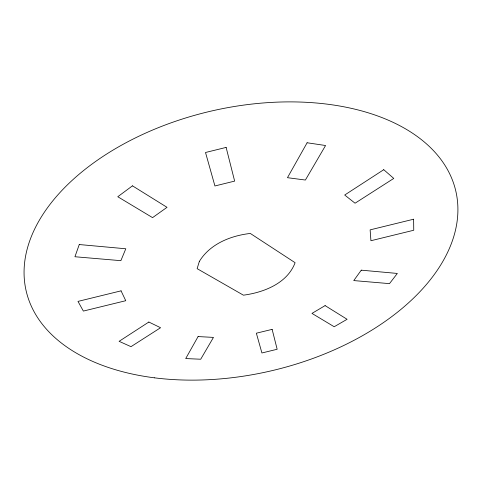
<?xml version="1.0" encoding="UTF-8"?>
<svg xmlns="http://www.w3.org/2000/svg" width="482" height="482" viewBox="0 0 482 482"><rect width="100%" height="100%" fill="white"/><g stroke="black" fill="none" stroke-linecap="round" stroke-linejoin="round"><path stroke-width="0.72" d="M199.331 261.467L197.126 268.655L243.416 295.177C263.768 292.49 287.332 283.35 295.111 262.702L250.309 233.445C230.721 235.674 209.935 243.94 199.331 261.467M79.265 244.543L74.933 256.743L120.874 260.672L125.802 248.772L79.265 244.543M198.09 336.569L185.715 358.566L200.711 359.229L213.46 337.4L198.09 336.569M307.112 142.768L287.465 177.689L305.395 180.039L325.567 145.516L307.112 142.768M361.265 270.167L353.764 280.578L389.492 283.633L397.325 273.445L361.265 270.167M132.466 185.835L117.771 196.734L152.559 217.635L167.025 207.326L132.466 185.835M148.848 322.036L119.108 341.322L130.996 346.666L160.572 327.724L148.848 322.036M383.75 169.694L344.696 195.023L355.053 203.211L393.764 178.424L383.75 169.694M325.103 305.612L311.968 313.402L334.195 326.748L347.094 319.289L325.103 305.612M226.124 147.408L205.513 152.499L214.924 185.962L234.644 181.105L226.124 147.408M121.054 290.851L77.988 301.395L83.362 311.077L125.754 300.708L121.054 290.851M413.622 219.22L370.122 229.866L370.929 240.723L413.749 230.245L413.622 219.22M272.131 329.369L256.358 333.207L261.919 352.975L277.162 349.269L272.131 329.369M154.541 377.834A220.551 133.303 -13.1 0 0 456.508 194.409A220.551 133.303 -13.1 0 0 111.89 150.788A220.551 133.303 -13.1 0 0 154.541 377.834"/></g></svg>
